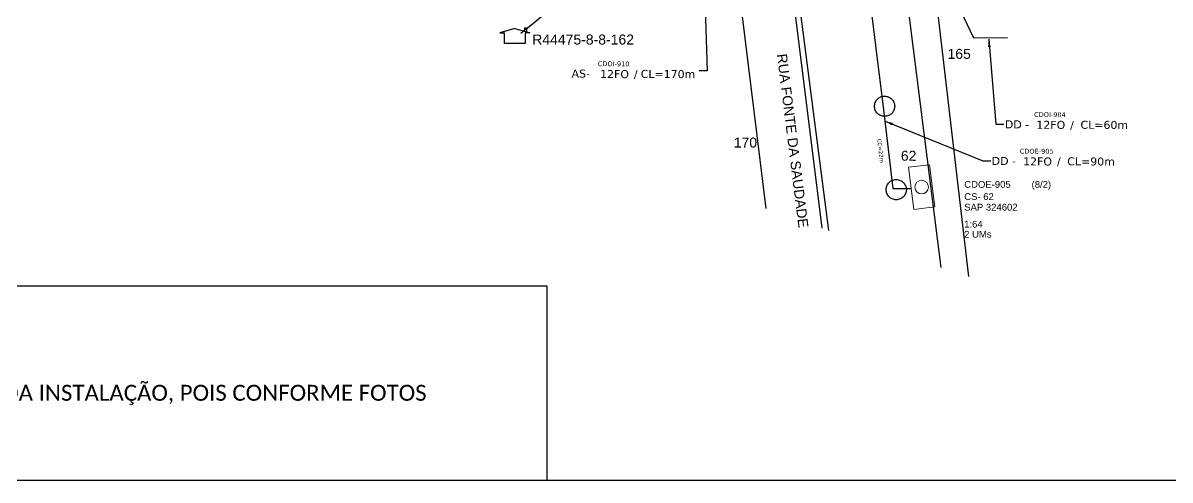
# Model space of a CAD drawing. Extents: x -89 to 749, y 705 to 1299.
# Drawn here: x 106.4 to 393.9, y 705 to 819.7 of the extents above; entities that cross this region are included whole.
import ezdxf
from ezdxf.enums import TextEntityAlignment as Align

# ---------------------------------------------------------------- set-up
doc = ezdxf.new("R2010")
doc.units = 0
doc.linetypes.add('PHANTOM2', pattern=[1.25, 0.625, -0.125, 0.125, -0.125, 0.125, -0.125])
for name, color, linetype in [('10.0-Cartográfico', 252, 'Continuous'), ('10.1-Caixas Subterrâneas', 5, 'Continuous'), ('20.8-Legenda', 1, 'Continuous'), ('label_cabos', 7, 'Continuous'), ('Legenda', 1, 'Continuous'), ('LEGENDAS_INFRAESTRUTURAS', 7, 'Continuous'), ('MUB_NUMERACAO', 7, 'Continuous'), ('MUB_SEGMENTO', 7, 'Continuous'), ('NOS_DE_INFRAESTRUTURA', 7, 'Continuous'), ('surveys', 7, 'Continuous'), ('surveys legendas', 7, 'Continuous')]:
    doc.layers.add(name, color=color, linetype=linetype)
for name, color, linetype, lineweight in [("20.0-LEGENDA DOS CDO'S", 1, 'Continuous', 0), ('20.1-CDO_INTERIOR', 1, 'Continuous', 0), ('20.3-CDO_SUBTERRÂNEA', 1, 'Continuous', 5)]:
    doc.layers.add(name, color=color, linetype=linetype, lineweight=lineweight)
doc.layers.add('DROP DE CLIENTE', color=140, linetype='Continuous', plot=False)
doc.layers.add('EXTRA', color=50, linetype='Continuous', plot=False)
doc.styles.add('ARIAL', font='arial.ttf')
doc.styles.add('siredit', font='verdana.ttf')
doc.styles.get("Standard").update_dxf_attribs({"font": 'arial.ttf'})
doc.styles.add('WMF-Calibri0', font='calibri.ttf')
doc.dimstyles.new('CC', dxfattribs={"dimtxt": 1, "dimasz": 2, "dimexe": 0.18, "dimexo": 0.0625, "dimgap": 0.09, "dimtad": 0, "dimdec": 0, "dimrnd": 1, "dimzin": 0, "dimdsep": 46, "dimtxsty": 'siredit', "dimblk": 'NONE', "dimcen": 0, "dimse1": 1, "dimse2": 1, "dimsd1": 1, "dimsd2": 1, "dimclrt": 7, "dimadec": 0, "dimazin": 0, "dimtfac": 1, "dimtdec": 0, "dimtofl": 0, "dimtmove": 0, "dimatfit": 3, "dimfxl": 0, "dimtolj": 1, "dimtzin": 0, "dimarcsym": 0})

# ---------------------------------------------------------------- blocks, each defined once
blk = doc.blocks.new('MHMZ')
at = {"linetype": 'PHANTOM2'}
blk.add_circle((0, 0), 0.0000101, dxfattribs=at)
blk = doc.blocks.new('SURVEY_SURVEY')
for p, q in [((0, 0.0000152), (-0.0000151, 0.0000108)), ((0, 0.0000152), (0.0000151, 0.0000108)), ((0.0000101, 0.0000159), (0.0000117, 0.0000159)), ((0.0000101, 0.0000123), (0.0000101, 0.0000159)), ((0.0000117, 0.0000159), (0.0000117, 0.0000119)), ((-0.0000151, 0.0000108), (-0.0000104, 0.0000108)), ((-0.0000103, 0), (-0.0000103, 0.0000108)), ((0.0000103, 0), (-0.0000103, 0)), ((0.0000151, 0.0000108), (0.0000103, 0.0000108)), ((0.0000103, 0.0000108), (0.0000103, 0))]:
    blk.add_line(p, q)
blk = doc.blocks.new('CDOE_CT_CS_DESENHO')
at = {"layer": '20.1-CDO_INTERIOR', "color": 0, "lineweight": 18}
blk.add_lwpolyline([(1.06, -2.12), (1.06, 2.13), (-1.06, 2.13), (-1.06, -2.12)], close=True, dxfattribs=at)
blk.add_circle((0, 0), 0.68, dxfattribs=at)
blk = doc.blocks.new('CDOE_CT_CS')
at = {"layer": "20.0-LEGENDA DOS CDO'S", "color": 0, "style": 'ARIAL'}
for tag, p in [('CDO_N', (0.21, 5.21)), ('CAIXA_SUBTERRANEA', (0.21, 3.99)), ('SAP', (0.21, 2.93)), ('1:XX', (0.2, 1.23)), ('UMS', (0.2, 0.22))]:
    blk.add_attdef(tag, p, '', height=0.68, rotation=359.9724, dxfattribs=at)
blk.add_attdef('FIBRAS_UTILIZADAS', text='', height=0.68, rotation=359.9724, dxfattribs=at).set_placement((7.92, 5.21), align=Align.CENTER)
blk = doc.blocks.new('_None')
blk = doc.blocks.new('LEGENDA DOS CABOS')
at = {"layer": 'EXTRA', "color": 0, "style": 'siredit'}
for tag, p in [('ID', (4.6, 0.97)), ('XX', (9.03, 0.97))]:
    blk.add_attdef(tag, text='', height=0.48, rotation=359.69, dxfattribs=at).set_placement(p, align=Align.MIDDLE_CENTER)
at = {"layer": 'Legenda', "color": 0, "style": 'siredit'}
for tag, p in [('TIPO_CABO', (1.31, 0)), ('CABO', (4.69, -0.05)), ('/', (6.81, -0.05)), ('METROS', (10.03, -0.05))]:
    blk.add_attdef(tag, text='', height=0.8, rotation=359.69, dxfattribs=at).set_placement(p, align=Align.MIDDLE_CENTER)
blk = doc.blocks.new('*D100')
at = {"layer": 'Defpoints', "color": 0}
for p in [(315.64, 860.87), (323.53, 799.09), (325.49, 799.34)]:
    blk.add_point(p, dxfattribs=at)
at = {"layer": 'NOS_DE_INFRAESTRUTURA', "color": 7, "insert": (321.54, 830.23), "char_height": 1, "attachment_point": 5, "rotation": 277.2748, "style": 'siredit'}
blk.add_mtext('\\A1;CC=62m', dxfattribs=at)
blk = doc.blocks.new('*D101')
at = {"layer": 'Defpoints', "color": 0}
for p in [(322.83, 798.95), (322.66, 776.64), (325.51, 776.99)]:
    blk.add_point(p, dxfattribs=at)
at = {"layer": 'NOS_DE_INFRAESTRUTURA', "color": 7, "insert": (321.32, 787.62), "char_height": 1, "attachment_point": 5, "rotation": 276.9415, "style": 'siredit'}
blk.add_mtext('\\A1;CC=22m', dxfattribs=at)

msp = doc.modelspace()

# ---------------------------------------------------------------- linework, layer by layer
msp.add_lwpolyline([(-89.32, 705.02), (749.25, 705.02), (749.25, 1299.02), (-89.32, 1299.02), (-89.32, 705.02)])
at = {"color": 7}
for points in [[(-89.24, 753.78), (237.71, 753.78)], [(237.71, 753.78), (237.71, 705.02)]]:
    msp.add_lwpolyline(points, dxfattribs=at)
at = {"layer": '10.0-Cartográfico', "color": 4}
for points in [[(311.14, 1032), (343.36, 756.13)], [(305.22, 1031.77), (311.74, 954.43), (320.77, 882.01), (336.39, 758.38)], [(292.69, 773.15), (285.91, 828.15), (281.1, 867.19), (280.91, 868.25), (280.58, 869.4), (280.12, 870.5), (279.55, 871.56), (278.85, 872.55), (278.06, 873.47), (277.14, 874.32), (276.15, 875.05), (275.07, 875.7), (273.94, 876.25), (272.73, 876.67), (271.51, 876.97), (270.23, 877.16), (268.96, 877.24), (267.69, 877.18), (221.68, 872.72), (190.2, 866.43), (144.25, 861.18), (125.35, 859.09)]]:
    msp.add_lwpolyline(points, dxfattribs=at)
at = {"layer": 'DROP DE CLIENTE'}
msp.add_lwpolyline([(243.11, 826.75), (231.17, 817.02)], dxfattribs=at)
at = {"layer": 'NOS_DE_INFRAESTRUTURA', "color": 7}
for points in [[(290.3, 904.05), (290.27, 899.59), (306.63, 768.26)], [(308.32, 767.66), (291.28, 899.79), (290.3, 904.01)], [(315.38, 881.44), (315.78, 860.4), (326.66, 853.81), (344.6, 815.99), (353.16, 816.03)]]:
    msp.add_lwpolyline(points, dxfattribs=at)
at = {"layer": 'NOS_DE_INFRAESTRUTURA'}
msp.add_lwpolyline([(315.38, 881.44), (314.41, 859.83), (322.04, 797.93), (324.36, 778.18), (329, 778.2)], dxfattribs=at)

# ---------------------------------------------------------------- block references
at = {"layer": '10.1-Caixas Subterrâneas', "color": 40, "xscale": 250642.814481396, "yscale": 250642.814481396, "zscale": 250642.814481396, "rotation": 270}
msp.add_blockref('MHMZ', (322.33, 798.8), dxfattribs=at)
at = {"layer": '10.1-Caixas Subterrâneas', "color": 40, "xscale": 250642.814481396, "yscale": 250642.814481396, "zscale": 250642.814481396}
msp.add_blockref('MHMZ', (325.25, 777.88), dxfattribs=at)
at = {"layer": "20.0-LEGENDA DOS CDO'S", "color": 7, "xscale": 2.506428144813959, "yscale": 2.506428144813959, "zscale": 2.506428144813959}
msp.add_blockref('CDOE_CT_CS', (341.76, 765.29), dxfattribs=at).add_auto_attribs({'CDO_N': 'CDOE-905', 'FIBRAS_UTILIZADAS': '(8/2)', 'CAIXA_SUBTERRANEA': 'CS- 62', 'SAP': 'SAP 324602', '1:XX': '1:64', 'UMS': '2 UMs'})
at = {"layer": '20.3-CDO_SUBTERRÂNEA', "color": 7, "xscale": 2.50642814481396, "yscale": 2.506428144813959, "zscale": 2.506428144813959, "rotation": 6.921377849325563}
msp.add_blockref('CDOE_CT_CS_DESENHO', (331.62, 778.52), dxfattribs=at)
at = {"layer": 'label_cabos', "color": 1}
ref = msp.add_blockref('LEGENDA DOS CABOS', (242.91, 807.01), dxfattribs=dict(at, xscale=2.506428144813959, yscale=2.506428144813959, zscale=2.506428144813959))
ref.add_attrib('ID', 'CDOI-910', dxfattribs={"layer": 'EXTRA', "color": 0, "height": 1.203, "rotation": 359.69, "style": 'siredit'}).set_placement((254.44, 809.45), align=Align.MIDDLE_CENTER)
ref.add_attrib('CABO', '12FO', dxfattribs={"layer": '20.8-Legenda', "color": 0, "height": 2.005, "rotation": 359.69, "style": 'siredit'}).set_placement((254.66, 806.88), align=Align.MIDDLE_CENTER)
ref.add_attrib('METROS', 'CL=170m', dxfattribs={"layer": '20.8-Legenda', "color": 0, "height": 2.005, "rotation": 359.69, "style": 'siredit'}).set_placement((268.06, 806.88), align=Align.MIDDLE_CENTER)
ref.add_attrib('/', '/', dxfattribs={"layer": '20.8-Legenda', "color": 0, "height": 2.01, "rotation": 359.69, "style": 'siredit'}).set_placement((259.98, 806.88), align=Align.MIDDLE_CENTER)
ref.add_attrib('TIPO_CABO', 'AS-', dxfattribs={"layer": '20.8-Legenda', "color": 0, "height": 2.005, "rotation": 359.69, "style": 'siredit'}).set_placement((246.2, 807), align=Align.MIDDLE_CENTER)
at = {"layer": 'label_cabos', "color": 0}
ref = msp.add_blockref('LEGENDA DOS CABOS', (352.23, 794.27), dxfattribs=dict(at, xscale=2.506428144813959, yscale=2.506428144813959, zscale=2.506428144813959))
ref.add_attrib('ID', 'CDOI-904', dxfattribs={"layer": 'EXTRA', "color": 0, "height": 1.203, "rotation": 359.69, "style": 'siredit'}).set_placement((363.76, 796.71), align=Align.MIDDLE_CENTER)
ref.add_attrib('CABO', '12FO', dxfattribs={"layer": '20.8-Legenda', "color": 0, "height": 2.005, "rotation": 359.69, "style": 'siredit'}).set_placement((363.98, 794.14), align=Align.MIDDLE_CENTER)
ref.add_attrib('METROS', 'CL=60m', dxfattribs={"layer": '20.8-Legenda', "color": 0, "height": 2.005, "rotation": 359.69, "style": 'siredit'}).set_placement((377.38, 794.14), align=Align.MIDDLE_CENTER)
ref.add_attrib('/', '/', dxfattribs={"layer": '20.8-Legenda', "color": 0, "height": 2.01, "rotation": 359.69, "style": 'siredit'}).set_placement((369.3, 794.14), align=Align.MIDDLE_CENTER)
ref.add_attrib('TIPO_CABO', 'DD -', dxfattribs={"layer": '20.8-Legenda', "color": 0, "height": 2.005, "rotation": 359.69, "style": 'siredit'}).set_placement((355.52, 794.25), align=Align.MIDDLE_CENTER)
ref = msp.add_blockref('LEGENDA DOS CABOS', (348.92, 785.09), dxfattribs=dict(at, xscale=2.506428144813959, yscale=2.506428144813959, zscale=2.506428144813959))
ref.add_attrib('ID', 'CDOE-905', dxfattribs={"layer": 'EXTRA', "color": 0, "height": 1.203, "rotation": 359.69, "style": 'siredit'}).set_placement((360.45, 787.53), align=Align.MIDDLE_CENTER)
ref.add_attrib('CABO', '12FO', dxfattribs={"layer": '20.8-Legenda', "color": 0, "height": 2.005, "rotation": 359.69, "style": 'siredit'}).set_placement((360.66, 784.96), align=Align.MIDDLE_CENTER)
ref.add_attrib('METROS', 'CL=90m', dxfattribs={"layer": '20.8-Legenda', "color": 0, "height": 2.005, "rotation": 359.69, "style": 'siredit'}).set_placement((374.07, 784.96), align=Align.MIDDLE_CENTER)
ref.add_attrib('/', '/', dxfattribs={"layer": '20.8-Legenda', "color": 0, "height": 2.01, "rotation": 359.69, "style": 'siredit'}).set_placement((365.98, 784.96), align=Align.MIDDLE_CENTER)
ref.add_attrib('TIPO_CABO', 'DD -', dxfattribs={"layer": '20.8-Legenda', "color": 0, "height": 2.005, "rotation": 359.69, "style": 'siredit'}).set_placement((352.21, 785.08), align=Align.MIDDLE_CENTER)
at = {"layer": 'surveys', "color": 1, "xscale": 250642.814481396, "yscale": 250642.814481396, "zscale": 250642.814481396}
msp.add_blockref('SURVEY_SURVEY', (229.69, 814.51), dxfattribs=at)

# ---------------------------------------------------------------- texts
at = {"color": 7, "insert": (-84.48, 728.92), "char_height": 4, "width": 658.8434, "attachment_point": 1, "style": 'WMF-Calibri0'}
msp.add_mtext("\\C1;FAVOR VERIFICAR A POSSIBILIDADE DE INSTALAÇÃO DA CDOIA'S NO ATO DA INSTALAÇÃO, POIS CONFORME FOTOS\\PDA VISTORIA NO PTR ENCONTRA-SE EQUIPAMENTO DE TERCEIROS.", dxfattribs=at)
at = {"layer": 'LEGENDAS_INFRAESTRUTURAS', "color": 5}
msp.add_text('62', height=2.506, rotation=359.2985, dxfattribs=at).set_placement((326.39, 785.15))
at = {"layer": 'MUB_NUMERACAO', "color": 255}
for s, p in [('165', (338.1, 810.69)), ('170', (284.54, 788.44))]:
    msp.add_text(s, height=2.506, dxfattribs=at).set_placement(p)
at = {"layer": 'MUB_SEGMENTO', "color": 5}
msp.add_text('RUA FONTE DA SAUDADE', height=2.5064, rotation=277.1311, dxfattribs=at).set_placement((295.33, 811.82))
at = {"layer": 'surveys legendas', "color": 1}
msp.add_text('R44475-8-8-162', height=2.5064, dxfattribs=at).set_placement((234.04, 814.29))

# ---------------------------------------------------------------- dimensions: what is measured, and where the dimension line sits
at = {"layer": 'NOS_DE_INFRAESTRUTURA'}
for p1, p2, distance, picture, middle in [((315.64, 860.87), (323.53, 799.09), 1.98, '*D100', (321.54, 830.23)), ((322.83, 798.95), (325.51, 776.99), -2.87, '*D101', (321.32, 787.62))]:
    dim = msp.add_aligned_dim(p1=p1, p2=p2, distance=distance, dimstyle='CC', override={"dimpost": 'CC=<>m'}, dxfattribs=at)
    dim.commit()
    dim.dimension.update_dxf_attribs({"geometry": picture, "text_midpoint": middle})

# ---------------------------------------------------------------- leaders
at = {"layer": 'label_cabos', "color": 1}
msp.add_leader([(277.26, 826.67), (277.86, 807.68), (275.86, 807.68)], dimstyle='CC', override={"dimgap": 0.09, "dimtad": 0}, dxfattribs=at)
at = {"layer": 'label_cabos'}
for points in [[(348.42, 815.67), (350.23, 794.27), (352.23, 794.27)], [(322.46, 795.05), (346.92, 785.09), (348.92, 785.09)]]:
    msp.add_leader(points, dimstyle='CC', override={"dimgap": 0.09, "dimtad": 0}, dxfattribs=at)

doc.saveas('drawing.dxf')
